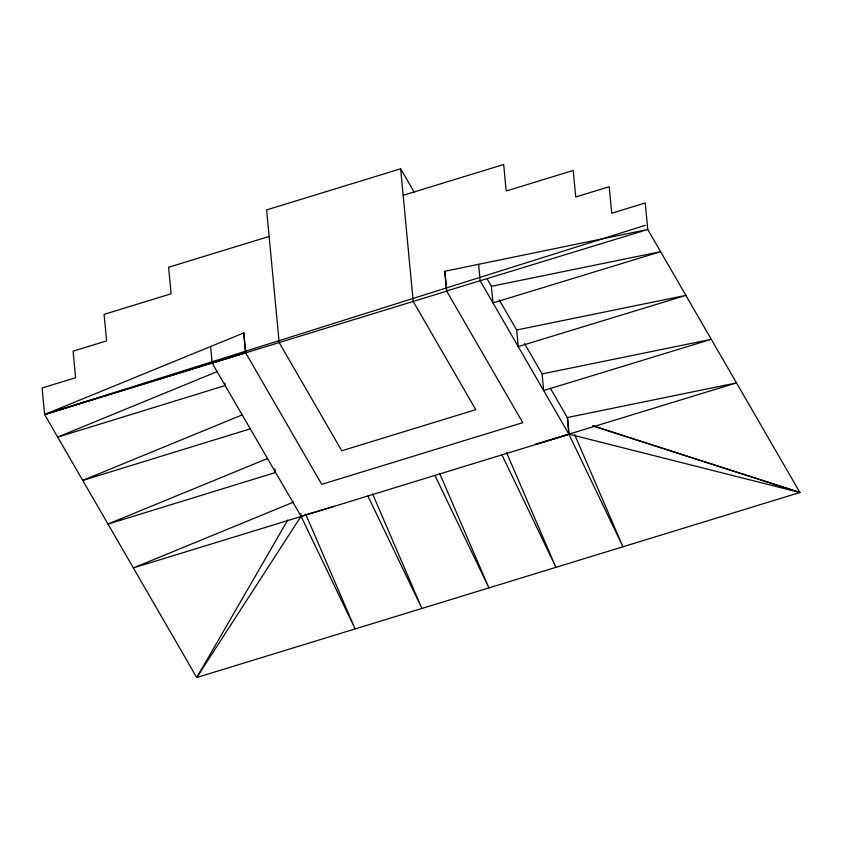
<?xml version="1.0" encoding="UTF-8"?>
<svg xmlns="http://www.w3.org/2000/svg" width="842" height="842" viewBox="0 0 842 842"><rect width="100%" height="100%" fill="white"/><g stroke="black" fill="none" stroke-linecap="round" stroke-linejoin="round"><path stroke-width="1.26" d="M287.711 520.072L196.754 677.515L44.605 414.506L42.1 387.973L75.612 377.7L73.096 351.167L106.608 340.894L104.103 314.361L171.115 293.805L168.61 267.272L269.135 236.434M300.826 513.725L301.057 516.283L196.754 677.515L799.9 492.496L647.751 229.487L645.246 202.954L611.734 213.236L609.229 186.703L575.717 196.986L573.213 170.452L506.2 191.018L503.684 164.485L403.16 195.323M57.435 437.208L217.51 371.448M82.484 480.508L242.559 414.748M267.546 458.501L107.481 524.25L275.187 472.615L274.818 468.783M293.426 502.169L133.362 567.929L568.96 434.304L567.298 417.527L550.3 388.151M446.597 290.974L647.751 229.487L444.818 271.261L446.597 290.974L522.777 422.663L321.728 484.339L245.548 352.651L44.605 414.506L243.77 332.937L245.654 352.83M92.715 399.529L44.605 414.506L245.548 352.651L243.77 332.937M44.605 414.506L645.298 225.319M57.698 437.124L225.14 385.562L224.898 383.015M82.737 480.414L250.19 428.862M400.655 168.789L266.619 209.911L279.165 342.557L341.768 450.775L475.793 409.654L413.19 301.436L400.655 168.789L414.348 192.46M210.584 346.536L212.152 363.113L446.702 291.164L444.818 271.261M478.645 264.304L480.119 280.723L568.96 434.304L535.617 444.334L736.508 382.91L567.034 417.611L567.655 417.653L568.96 434.304L622.943 546.774L574.665 434.609M212.152 363.113L301.057 516.283L334.411 506.252M491.391 286.312L660.602 251.695L492.959 302.92L491.391 286.312L486.929 278.607M516.662 330.001L685.872 295.384L518.23 346.609L516.662 330.001L499.169 299.752M542.08 373.932L711.29 339.315L543.648 390.541L542.08 373.932L524.482 343.515M568.866 434.135L799.9 492.496L592.631 425.705M593.652 426.168L799.9 492.496M501.948 454.859L555.931 567.34L506.61 452.754M434.935 475.414L488.918 587.895L439.598 473.309M367.912 495.98L421.895 608.45L372.574 493.865M301.057 516.283L355.04 628.764L305.72 514.157"/></g></svg>
